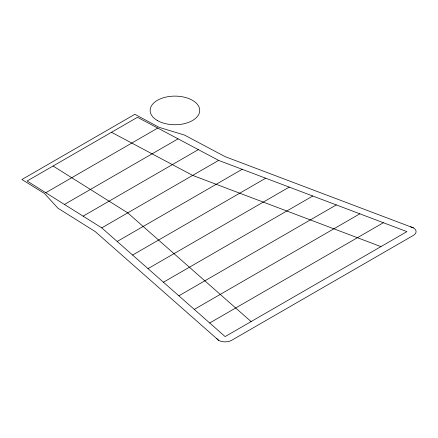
<?xml version="1.0" encoding="UTF-8"?>
<svg xmlns="http://www.w3.org/2000/svg" width="438" height="438" viewBox="0 0 438 438"><rect width="100%" height="100%" fill="white"/><g stroke="black" fill="none" stroke-linecap="round" stroke-linejoin="round"><path stroke-width="0.66" d="M45.76 192.731L157.762 128.071M64.43 204.447L178.052 138.846M83.094 216.158L198.337 149.621M101.758 227.875L218.628 160.401L406.918 231.62L225.121 336.581L101.758 227.875L27.096 181.014L137.472 117.291L218.628 160.401M117.181 241.464L242.165 169.303M132.599 255.047L265.702 178.206M148.022 268.636L289.239 187.108M163.44 282.225L312.776 196.01M178.863 295.814L336.307 204.913M194.28 309.403L359.844 213.815M209.703 322.992L383.381 222.718M410.625 226.818L413.412 227.875A9.182 5.3 0 0 1 413.412 235.37L231.614 340.331A9.182 5.3 0 0 1 218.628 340.331L216.805 338.722M413.412 227.875L225.121 156.651L184.54 135.096L159.06 127.321L134.871 114.291L21.9 179.52L44.462 193.481L57.936 208.192L95.265 231.62L218.628 340.331M380.945 246.616L192.66 175.392L111.498 132.287M53.064 166.024L127.732 212.879L251.094 321.585M157.631 120.68A24.791 14.312 0 0 0 198.961 113.957A24.791 14.312 0 0 0 168.208 96.656A24.791 14.312 0 0 0 157.631 120.68"/></g></svg>
